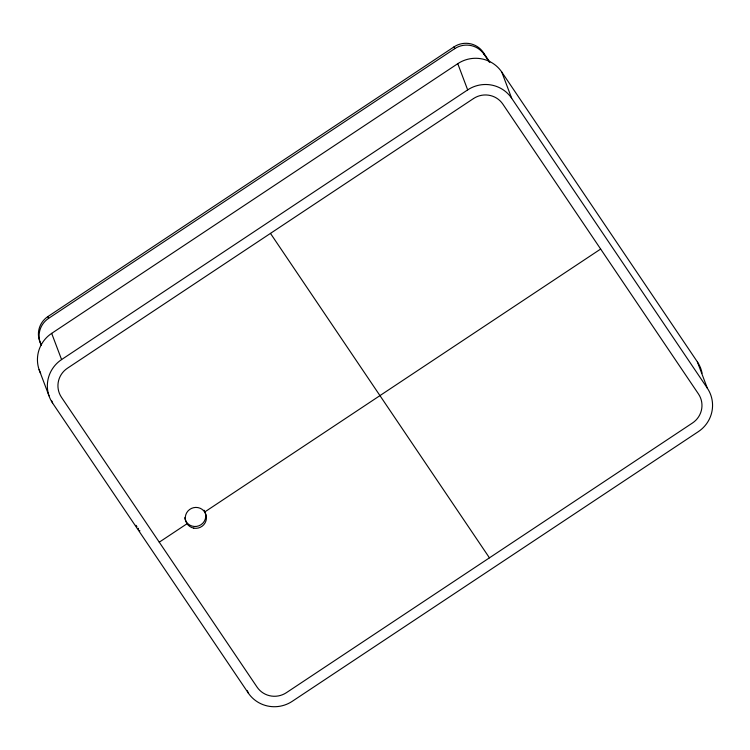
<?xml version="1.0" encoding="UTF-8"?>
<svg xmlns="http://www.w3.org/2000/svg" width="750" height="750" viewBox="0 0 750 750"><rect width="100%" height="100%" fill="white"/><g stroke="black" fill="none" stroke-linecap="round" stroke-linejoin="round"><path stroke-width="1.12" d="M41.428 344.831A21.216 20.859 -20.7 0 1 47.897 316.566L453.994 46.884A21.216 20.859 -20.7 0 1 483.328 52.462L489.872 62.156M41.231 345.047A21.216 20.859 -20.7 0 1 48.581 318.375L454.678 48.694A21.216 20.859 -20.7 0 1 484.012 54.272L489.244 62.025M40.65 373.369A31.819 31.284 -20.7 0 1 51.675 333.366L457.772 63.675A31.819 31.284 -20.7 0 1 501.769 72.047L697.378 361.884A31.819 31.284 -20.7 0 1 702.075 373.163M52.622 403.125A31.819 31.284 -20.7 0 1 61.584 359.578L467.672 89.897A31.819 31.284 -20.7 0 1 511.678 98.259L707.288 388.106A31.819 31.284 -20.7 0 1 698.325 431.653L292.228 701.334A31.819 31.284 -20.7 0 1 248.231 692.962L52.622 403.125L51.788 400.941M159.253 542.184L187.031 523.734M204.694 512.006L600.656 249.047M138.422 528.928L138.019 528.422M270.469 233.391L489.441 557.841M139.547 530.391L139.894 530.925M136.922 526.706L136.622 526.191M135.938 525.3L136.247 525.797M697.378 361.884L707.288 388.106M501.769 72.047L511.678 98.259M483.328 52.462L484.012 54.272M453.994 46.884L454.678 48.694M457.772 63.675L467.672 89.897M247.406 690.778L248.231 692.962M138.244 528.3L138.459 528.872M47.897 316.566L48.581 318.375M51.675 333.366L61.584 359.578M39.075 369.591L48.984 395.803M204.009 510.197A10.603 10.425 -20.7 0 1 198.966 525.778A10.603 10.425 -20.7 0 1 184.706 517.716M473.512 98.55L67.425 368.231A21.216 20.859 -20.7 0 0 61.444 397.256L257.062 687.103A21.216 20.859 -20.7 0 0 286.397 692.681L692.484 423A21.216 20.859 -20.7 0 0 698.466 393.966L502.847 104.128A21.216 20.859 -20.7 0 0 473.512 98.55M193.753 528.131A10.603 10.425 -20.7 0 0 205.903 514.444A10.603 10.425 -20.7 0 0 187.941 511.031A10.603 10.425 -20.7 0 0 193.753 528.131"/></g></svg>
